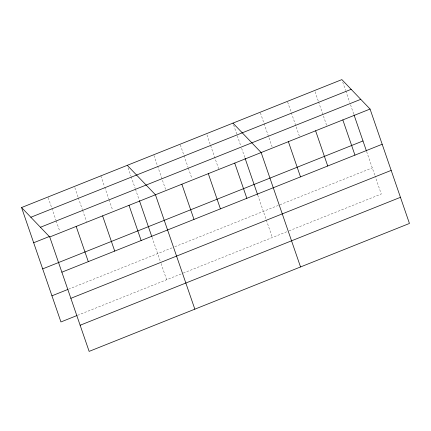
<?xml version="1.0" encoding="UTF-8"?>
<svg xmlns="http://www.w3.org/2000/svg" width="431" height="431" viewBox="0 0 431 431"><rect width="100%" height="100%" fill="white"/><g stroke="black" fill="none" stroke-linecap="round" stroke-linejoin="round"><path stroke-width="0.32" stroke-dasharray="2.15 1.62" d="M68.534 289.19L172.395 247.706M174.857 246.726L372.26 167.885M77.537 315.325L182.625 273.351M183.24 273.109L288.441 231.091M289.056 230.844L381.257 194.02L375.045 175.972M342.731 82.132L345.549 90.305M345.764 90.936L349.66 102.249M350.527 104.765L353.77 114.193M366.652 151.604L374.83 175.352M315.072 91.749L318.32 101.177M318.536 101.808L326.763 125.696M287.628 101.996L299.534 136.573M260.405 112.868L272.09 146.815M233.607 125.001L240.751 145.748M241.619 148.259L244.862 157.692M257.743 195.098L266.137 219.471M266.353 220.09L272.349 237.513M206.966 134.925L218.657 168.871M180.325 144.854L183.789 154.912M184.005 155.537L188.115 167.481M188.331 168.112L192.01 178.8M153.899 155.408L157.358 165.466M157.579 166.091L165.585 189.354M128.12 167.848L130.932 176.02M131.153 176.645L135.264 188.595M135.479 189.22L139.159 199.909M152.041 237.319L160.219 261.067M161.075 263.556L166.646 279.735M100.827 175.886L104.507 186.575M104.722 187.205L108.838 199.149M109.054 199.774L112.733 210.463M74.838 187.7L78.081 197.129M78.297 197.759L82.413 209.703M82.628 210.328L86.523 221.647M48.191 197.624L51.655 207.683M51.871 208.313L55.987 220.257M56.202 220.882L59.882 231.571"/><path stroke-width="0.65" d="M21.55 207.548L341.864 79.616L370.057 109.048L409.45 223.452L89.136 351.384L49.743 236.98L21.55 207.548L60.943 321.952L76.923 315.567M30.854 217.262L351.168 89.33M40.439 227.266L360.752 99.335M33.672 242.755L49.651 236.371M49.743 236.98L370.057 109.048M42.669 268.89L362.988 140.959M61.865 272.187L382.178 144.256M51.941 295.817L67.92 289.433M70.862 298.322L391.181 170.39M80.134 325.249L400.453 197.317M232.961 123.115L261.148 152.547L300.542 266.945M127.253 165.332L155.446 194.764L194.839 309.167M353.991 114.824L366.436 150.974M342.834 119.92L354.955 155.128M315.605 130.798L327.727 166M288.377 141.67L300.499 176.877M245.083 158.317L257.528 194.473M234.723 163.101L246.844 198.303M208.297 173.655L220.419 208.857M181.871 184.209L193.993 219.411M139.375 200.539L151.825 236.689M129.02 205.318L141.142 240.525M102.594 215.872L114.716 251.079M76.168 226.426L88.29 261.633"/></g></svg>
